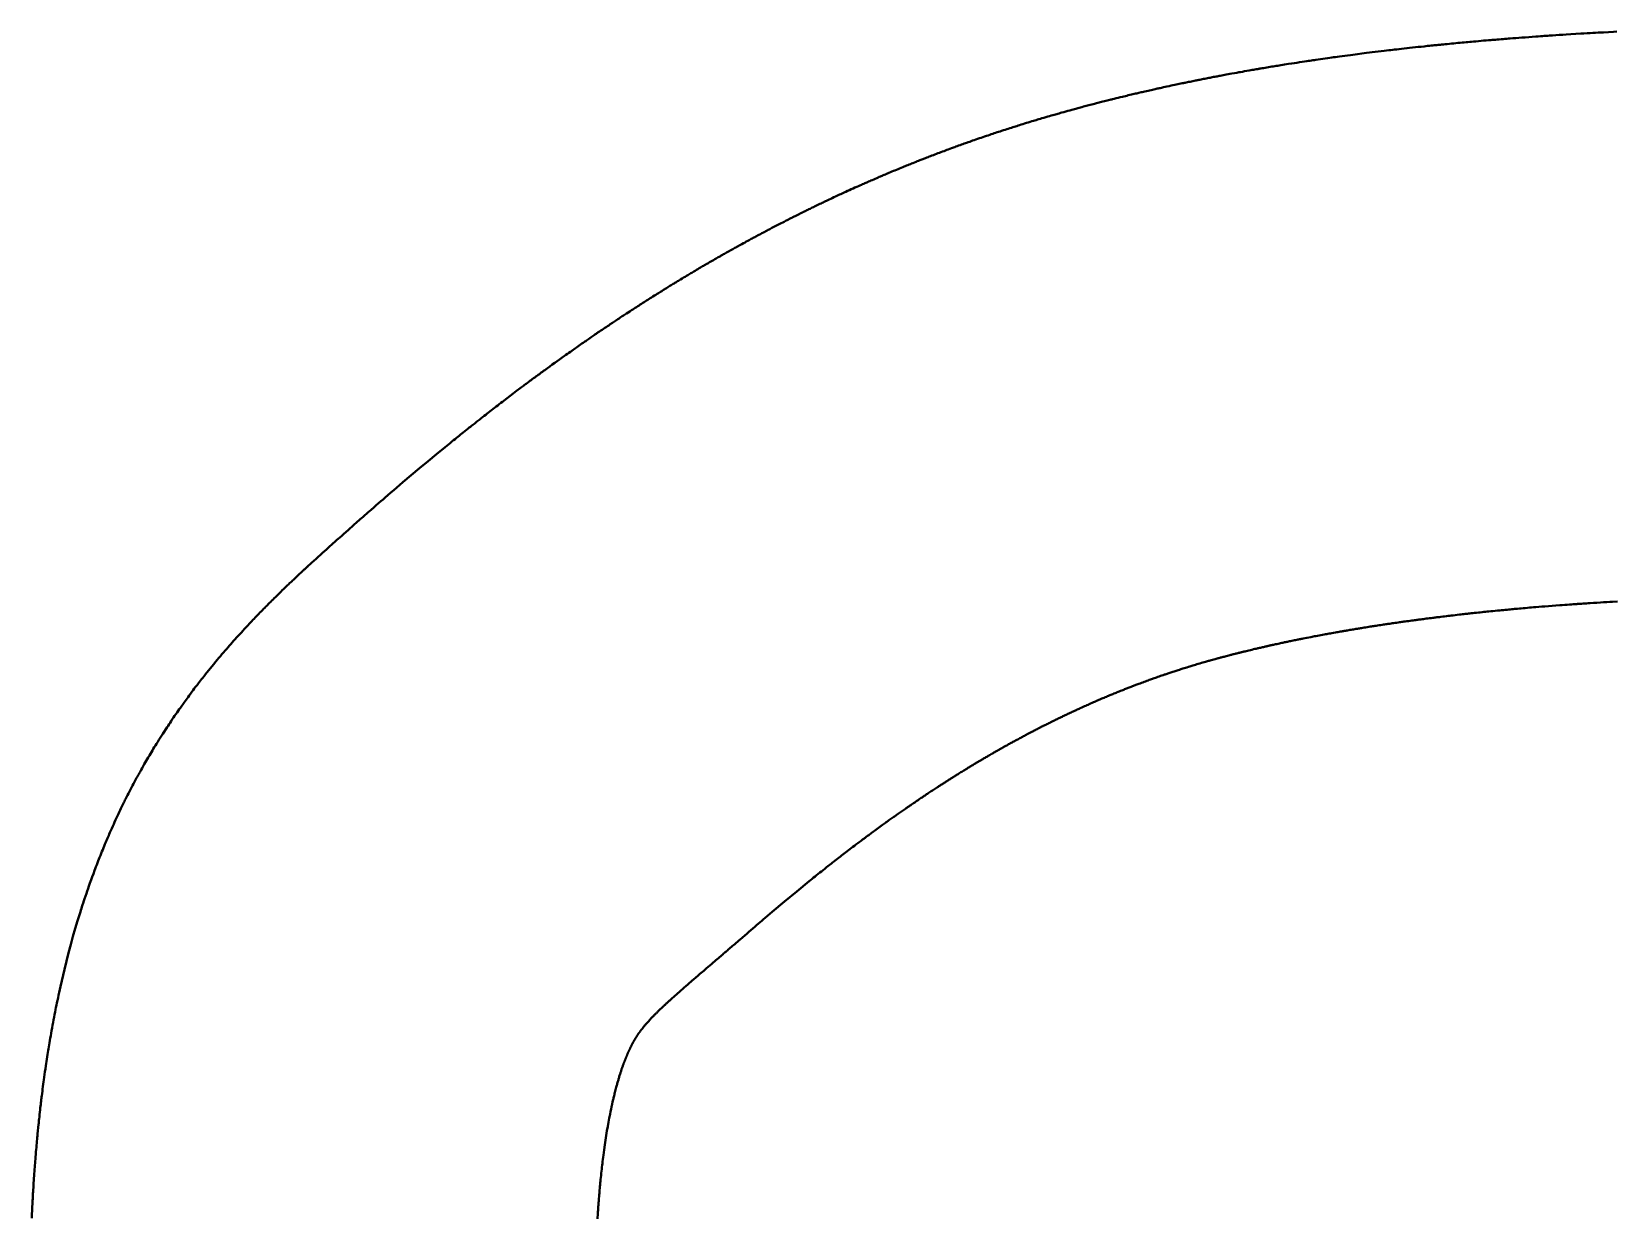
# Model space of a CAD drawing. Header units: millimetres. Extents: x 15 to 415, y 5 to 292.
# Drawn here: x 136.63 to 144.21, y 245.1 to 250.79 of the extents above; entities that cross this region are included whole.
import ezdxf

# ---------------------------------------------------------------- set-up
doc = ezdxf.new("R2010")
doc.units = ezdxf.units.MM
doc.layers.add('Geometries', color=7, linetype='Continuous')

msp = doc.modelspace()

# ---------------------------------------------------------------- linework, layer by layer
at = {"layer": 'Geometries', "linetype": 'Continuous', "lineweight": 40, "flags": 128}
for points in [[(144.2202, 250.7853), (144.2047, 250.7845), (144.18, 250.7832), (144.1554, 250.7819), (144.131, 250.7806), (144.1184, 250.7799), (144.1053, 250.7792), (144.0915, 250.7784), (144.0772, 250.7776), (144.0622, 250.7767), (144.0468, 250.7758), (144.0229, 250.7744), (143.9999, 250.773), (143.9776, 250.7716), (143.9609, 250.7705), (143.9441, 250.7694), (143.9276, 250.7684), (143.912, 250.7673), (143.8972, 250.7663), (143.8894, 250.7658), (143.8813, 250.7653), (143.8727, 250.7647), (143.8635, 250.764), (143.8537, 250.7633), (143.8433, 250.7626), (143.8323, 250.7618), (143.8148, 250.7606), (143.7978, 250.7594), (143.7814, 250.7581), (143.7656, 250.757), (143.7504, 250.7558), (143.7359, 250.7547), (143.7221, 250.7536), (143.7088, 250.7526), (143.701, 250.752), (143.6928, 250.7513), (143.6843, 250.7507), (143.6753, 250.7499), (143.666, 250.7492), (143.6563, 250.7484), (143.6466, 250.7476), (143.6383, 250.7469), (143.6305, 250.7463), (143.6233, 250.7457), (143.6166, 250.7451), (143.6104, 250.7446), (143.6045, 250.7441), (143.5936, 250.7432), (143.5819, 250.7422), (143.5697, 250.7411), (143.5572, 250.74), (143.545, 250.7389), (143.5329, 250.7378), (143.5241, 250.737), (143.5153, 250.7363), (143.5067, 250.7355), (143.4981, 250.7347), (143.4893, 250.7339), (143.4798, 250.733), (143.4694, 250.732), (143.4582, 250.731), (143.4489, 250.7301), (143.4391, 250.7292), (143.4288, 250.7282), (143.418, 250.7271), (143.4076, 250.7261), (143.398, 250.7252), (143.3891, 250.7243), (143.3809, 250.7235), (143.3748, 250.7229), (143.3692, 250.7223), (143.3638, 250.7218), (143.358, 250.7212), (143.3519, 250.7206), (143.3453, 250.7199), (143.3385, 250.7192), (143.3305, 250.7184), (143.322, 250.7175), (143.3134, 250.7166), (143.3049, 250.7157), (143.2966, 250.7149), (143.2823, 250.7133), (143.2685, 250.7119), (143.255, 250.7104), (143.241, 250.7089), (143.2266, 250.7073), (143.2142, 250.7059), (143.2015, 250.7045), (143.1889, 250.7031), (143.1771, 250.7018), (143.166, 250.7005), (143.1556, 250.6993), (143.1465, 250.6982), (143.1371, 250.6971), (143.1272, 250.696), (143.1167, 250.6948), (143.1058, 250.6935), (143.0907, 250.6916), (143.076, 250.6899), (143.0618, 250.6881), (143.0481, 250.6865), (143.0345, 250.6848), (143.0209, 250.6831), (142.9991, 250.6803), (142.9775, 250.6775), (142.9562, 250.6748), (142.9435, 250.6731), (142.9306, 250.6714), (142.9177, 250.6697), (142.9046, 250.6679), (142.8917, 250.6662), (142.8819, 250.6649), (142.8724, 250.6635), (142.8632, 250.6623), (142.8541, 250.661), (142.8447, 250.6597), (142.8341, 250.6582), (142.8231, 250.6567), (142.8114, 250.655), (142.7998, 250.6533), (142.7889, 250.6518), (142.7787, 250.6503), (142.7712, 250.6492), (142.7641, 250.6482), (142.7573, 250.6472), (142.7502, 250.6461), (142.743, 250.645), (142.7355, 250.6439), (142.7238, 250.6422), (142.712, 250.6404), (142.7, 250.6386), (142.6879, 250.6367), (142.6753, 250.6348), (142.6619, 250.6327), (142.6477, 250.6305), (142.6382, 250.629), (142.6287, 250.6275), (142.6196, 250.6261), (142.6112, 250.6247), (142.6031, 250.6234), (142.5956, 250.6222), (142.5878, 250.6209), (142.5814, 250.6199), (142.5745, 250.6188), (142.5673, 250.6176), (142.5596, 250.6163), (142.5516, 250.615), (142.5431, 250.6136), (142.5349, 250.6122), (142.5276, 250.611), (142.521, 250.6099), (142.5151, 250.6089), (142.51, 250.608), (142.5065, 250.6074), (142.5034, 250.6069), (142.5003, 250.6064), (142.4968, 250.6058), (142.4921, 250.605), (142.4867, 250.604), (142.4807, 250.603), (142.474, 250.6019), (142.4667, 250.6006), (142.4589, 250.5992), (142.4475, 250.5972), (142.4369, 250.5954), (142.4271, 250.5936), (142.4181, 250.592), (142.4099, 250.5906), (142.3994, 250.5887), (142.388, 250.5866), (142.3759, 250.5844), (142.3664, 250.5826), (142.3575, 250.581), (142.3493, 250.5795), (142.3416, 250.5781), (142.3344, 250.5767), (142.3273, 250.5754), (142.3202, 250.5741), (142.3153, 250.5731), (142.3103, 250.5722), (142.3054, 250.5712), (142.3004, 250.5703), (142.2949, 250.5692), (142.2888, 250.5681), (142.282, 250.5668), (142.2769, 250.5658), (142.2715, 250.5647), (142.2659, 250.5636), (142.2599, 250.5625), (142.2536, 250.5612), (142.2469, 250.5599), (142.2405, 250.5587), (142.2345, 250.5575), (142.2283, 250.5563), (142.2228, 250.5552), (142.2179, 250.5542), (142.2137, 250.5534), (142.2099, 250.5526), (142.2058, 250.5518), (142.2012, 250.5508), (142.1956, 250.5497), (142.1896, 250.5485), (142.183, 250.5472), (142.176, 250.5457), (142.1688, 250.5443), (142.1629, 250.5431), (142.1574, 250.5419), (142.1524, 250.5409), (142.148, 250.54), (142.144, 250.5392), (142.1405, 250.5384), (142.1374, 250.5378), (142.1312, 250.5365), (142.1243, 250.5351), (142.1169, 250.5335), (142.1098, 250.532), (142.1022, 250.5304), (142.0939, 250.5286), (142.0849, 250.5267), (142.0752, 250.5246), (142.0649, 250.5224), (142.0565, 250.5206), (142.0478, 250.5187), (142.0397, 250.5169), (142.0324, 250.5153), (142.0272, 250.5141), (142.0225, 250.5131), (142.0183, 250.5122), (142.0142, 250.5113), (142.0089, 250.5101), (142.003, 250.5088), (141.9966, 250.5073), (141.9896, 250.5057), (141.9821, 250.504), (141.9749, 250.5024), (141.967, 250.5006), (141.9597, 250.4989), (141.9531, 250.4974), (141.9471, 250.4961), (141.9415, 250.4948), (141.9307, 250.4923), (141.9201, 250.4898), (141.9146, 250.4885), (141.9085, 250.4871), (141.9018, 250.4855), (141.8945, 250.4838), (141.8865, 250.4819), (141.8798, 250.4803), (141.8728, 250.4786), (141.8659, 250.4769), (141.8592, 250.4753), (141.8527, 250.4737), (141.8417, 250.4711), (141.8313, 250.4685), (141.8217, 250.4662), (141.8129, 250.464), (141.8049, 250.462), (141.8006, 250.4609), (141.7961, 250.4598), (141.791, 250.4585), (141.7853, 250.4571), (141.7791, 250.4556), (141.7724, 250.4539), (141.7655, 250.4521), (141.7584, 250.4503), (141.7518, 250.4486), (141.7456, 250.4471), (141.74, 250.4456), (141.7337, 250.444), (141.7281, 250.4426), (141.723, 250.4412), (141.7176, 250.4398), (141.7115, 250.4382), (141.7049, 250.4365), (141.6979, 250.4347), (141.6917, 250.4331), (141.6853, 250.4314), (141.6787, 250.4296), (141.6719, 250.4278), (141.6649, 250.426), (141.6578, 250.4241), (141.6511, 250.4223), (141.6449, 250.4206), (141.6389, 250.4189), (141.6334, 250.4175), (141.6282, 250.4161), (141.6226, 250.4145), (141.6165, 250.4129), (141.6099, 250.4111), (141.6, 250.4083), (141.59, 250.4055), (141.5803, 250.4029), (141.571, 250.4002), (141.562, 250.3977), (141.5553, 250.3958), (141.5489, 250.394), (141.5428, 250.3923), (141.5371, 250.3907), (141.5314, 250.389), (141.5252, 250.3873), (141.5183, 250.3853), (141.5108, 250.3831), (141.5027, 250.3808), (141.4946, 250.3784), (141.4846, 250.3755), (141.4751, 250.3727), (141.4662, 250.3701), (141.4589, 250.3679), (141.452, 250.3659), (141.4455, 250.3639), (141.4393, 250.362), (141.4329, 250.3601), (141.4258, 250.358), (141.4181, 250.3557), (141.4098, 250.3531), (141.4009, 250.3504), (141.3921, 250.3477), (141.3835, 250.3451), (141.375, 250.3424), (141.3667, 250.3399), (141.3589, 250.3374), (141.3521, 250.3353), (141.3457, 250.3333), (141.3395, 250.3314), (141.3332, 250.3293), (141.3266, 250.3273), (141.3198, 250.3251), (141.3126, 250.3228), (141.3049, 250.3203), (141.2975, 250.3179), (141.2897, 250.3154), (141.2814, 250.3127), (141.2731, 250.31), (141.2654, 250.3075), (141.2582, 250.3051), (141.2516, 250.303), (141.2446, 250.3006), (141.2376, 250.2983), (141.2307, 250.296), (141.2237, 250.2937), (141.2162, 250.2912), (141.2082, 250.2885), (141.2001, 250.2857), (141.1916, 250.2829), (141.1833, 250.28), (141.1752, 250.2772), (141.1672, 250.2745), (141.1583, 250.2714), (141.1497, 250.2685), (141.1418, 250.2657), (141.1344, 250.2631), (141.1275, 250.2607), (141.1206, 250.2582), (141.1135, 250.2557), (141.109, 250.2542), (141.1044, 250.2525), (141.0994, 250.2507), (141.0938, 250.2487), (141.0877, 250.2466), (141.0813, 250.2442), (141.0743, 250.2417), (141.0672, 250.2392), (141.0605, 250.2368), (141.0543, 250.2345), (141.0485, 250.2324), (141.0431, 250.2304), (141.0383, 250.2286), (141.0337, 250.227), (141.0249, 250.2237), (141.0165, 250.2206), (141.0106, 250.2184), (141.0042, 250.216), (140.9974, 250.2135), (140.9902, 250.2108), (140.9825, 250.2079), (140.9754, 250.2053), (140.9683, 250.2025), (140.961, 250.1998), (140.9537, 250.197), (140.9463, 250.1942), (140.9394, 250.1915), (140.933, 250.189), (140.9265, 250.1866), (140.9206, 250.1843), (140.9148, 250.182), (140.909, 250.1798), (140.9031, 250.1775), (140.8994, 250.176), (140.8955, 250.1745), (140.8911, 250.1728), (140.8863, 250.1709), (140.8811, 250.1689), (140.8755, 250.1666), (140.8694, 250.1642), (140.8631, 250.1617), (140.8556, 250.1587), (140.8486, 250.1559), (140.8422, 250.1534), (140.8364, 250.151), (140.8311, 250.1489), (140.8244, 250.1462), (140.8179, 250.1436), (140.8117, 250.1411), (140.8057, 250.1386), (140.7992, 250.136), (140.7922, 250.1331), (140.7847, 250.13), (140.7769, 250.1268), (140.7697, 250.1238), (140.7624, 250.1208), (140.7551, 250.1178), (140.7477, 250.1147), (140.7404, 250.1116), (140.7336, 250.1088), (140.7273, 250.1061), (140.7216, 250.1038), (140.7164, 250.1015), (140.7111, 250.0993), (140.7057, 250.097), (140.7013, 250.0951), (140.6969, 250.0933), (140.6923, 250.0913), (140.6872, 250.0891), (140.6813, 250.0866), (140.675, 250.0839), (140.668, 250.0809), (140.6606, 250.0777), (140.6536, 250.0746), (140.6471, 250.0718), (140.6413, 250.0692), (140.636, 250.0669), (140.6313, 250.0649), (140.627, 250.063), (140.6227, 250.0611), (140.6184, 250.0592), (140.6129, 250.0568), (140.6075, 250.0544), (140.6017, 250.0518), (140.5948, 250.0488), (140.5872, 250.0454), (140.5789, 250.0416), (140.5706, 250.0379), (140.5626, 250.0344), (140.5531, 250.03), (140.544, 250.0259), (140.5354, 250.022), (140.5275, 250.0184), (140.5217, 250.0158), (140.516, 250.0131), (140.5099, 250.0103), (140.5035, 250.0074), (140.4973, 250.0045), (140.4908, 250.0015), (140.484, 249.9983), (140.4769, 249.9951), (140.4696, 249.9916), (140.462, 249.988), (140.4545, 249.9846), (140.4471, 249.9811), (140.4404, 249.9779), (140.4345, 249.9751), (140.4289, 249.9724), (140.4232, 249.9697), (140.4184, 249.9674), (140.4136, 249.9652), (140.4085, 249.9627), (140.4028, 249.96), (140.3965, 249.957), (140.3896, 249.9536), (140.3838, 249.9508), (140.3776, 249.9478), (140.3716, 249.9449), (140.3659, 249.9422), (140.3607, 249.9396), (140.3559, 249.9372), (140.3503, 249.9345), (140.3451, 249.932), (140.34, 249.9295), (140.3348, 249.9269), (140.3297, 249.9244), (140.3242, 249.9217), (140.3195, 249.9193), (140.3143, 249.9168), (140.3089, 249.9141), (140.303, 249.9112), (140.2969, 249.9081), (140.2912, 249.9053), (140.2847, 249.902), (140.2788, 249.899), (140.2733, 249.8963), (140.2684, 249.8938), (140.2638, 249.8915), (140.2464, 249.8827), (140.2418, 249.8803), (140.2367, 249.8777), (140.231, 249.8748), (140.2248, 249.8716), (140.218, 249.8682), (140.2113, 249.8647), (140.2048, 249.8614), (140.1988, 249.8582), (140.1917, 249.8545), (140.1851, 249.8511), (140.179, 249.8479), (140.173, 249.8448), (140.1673, 249.8418), (140.1633, 249.8398), (140.1592, 249.8376), (140.1547, 249.8352), (140.1498, 249.8327), (140.1445, 249.8299), (140.1388, 249.8268), (140.1328, 249.8237), (140.1249, 249.8195), (140.1175, 249.8155), (140.1105, 249.8118), (140.104, 249.8083), (140.0994, 249.8059), (140.0951, 249.8035), (140.0908, 249.8012), (140.0867, 249.799), (140.0827, 249.7969), (140.0787, 249.7947), (140.0743, 249.7924), (140.069, 249.7895), (140.0632, 249.7863), (140.0569, 249.7829), (140.0503, 249.7793), (140.044, 249.7758), (140.0364, 249.7717), (140.0294, 249.7679), (140.0229, 249.7643), (140.0168, 249.7609), (140.0109, 249.7577), (140.0052, 249.7545), (139.9998, 249.7515), (139.9955, 249.7491), (139.9907, 249.7465), (139.9855, 249.7436), (139.9798, 249.7404), (139.9736, 249.7369), (139.9674, 249.7334), (139.9617, 249.7302), (139.9558, 249.7269), (139.9503, 249.7238), (139.9454, 249.721), (139.9408, 249.7185), (139.9365, 249.716), (139.933, 249.714), (139.9296, 249.7121), (139.9263, 249.7102), (139.923, 249.7083), (139.9197, 249.7064), (139.9159, 249.7043), (139.911, 249.7015), (139.9056, 249.6984), (139.8996, 249.6949), (139.893, 249.6912), (139.8863, 249.6873), (139.8802, 249.6838), (139.8746, 249.6806), (139.8696, 249.6777), (139.8652, 249.6751), (139.8613, 249.6728), (139.8575, 249.6706), (139.8536, 249.6684), (139.8496, 249.666), (139.8454, 249.6636), (139.841, 249.661), (139.8362, 249.6582), (139.8309, 249.655), (139.8251, 249.6516), (139.8188, 249.648), (139.8121, 249.644), (139.8053, 249.64), (139.7992, 249.6364), (139.7937, 249.6331), (139.7888, 249.6302), (139.7845, 249.6276), (139.7801, 249.625), (139.7754, 249.6222), (139.7704, 249.6192), (139.7636, 249.6151), (139.7566, 249.6109), (139.7495, 249.6067), (139.7424, 249.6024), (139.7352, 249.598), (139.7301, 249.5949), (139.7252, 249.592), (139.7206, 249.5892), (139.7163, 249.5865), (139.7123, 249.5841), (139.7085, 249.5818), (139.7044, 249.5793), (139.7001, 249.5767), (139.6954, 249.5738), (139.6902, 249.5706), (139.6846, 249.5672), (139.6789, 249.5636), (139.6736, 249.5604), (139.6675, 249.5566), (139.6621, 249.5532), (139.6573, 249.5503), (139.6532, 249.5477), (139.6492, 249.5452), (139.645, 249.5427), (139.64, 249.5395), (139.6348, 249.5363), (139.6293, 249.5329), (139.6234, 249.5292), (139.617, 249.5251), (139.61, 249.5207), (139.6028, 249.5162), (139.5961, 249.512), (139.5895, 249.5078), (139.5835, 249.504), (139.5778, 249.5004), (139.5722, 249.4968), (139.5664, 249.4931), (139.5605, 249.4893), (139.5544, 249.4854), (139.5478, 249.4812), (139.5423, 249.4777), (139.5365, 249.4739), (139.5303, 249.47), (139.5238, 249.4658), (139.5174, 249.4617), (139.5115, 249.4578), (139.506, 249.4542), (139.5009, 249.4509), (139.4963, 249.448), (139.4921, 249.4452), (139.4842, 249.44), (139.4766, 249.4351), (139.4719, 249.432), (139.467, 249.4288), (139.4618, 249.4254), (139.4562, 249.4217), (139.4516, 249.4186), (139.4465, 249.4153), (139.4408, 249.4115), (139.4347, 249.4075), (139.4294, 249.404), (139.4239, 249.4003), (139.4186, 249.3968), (139.4138, 249.3936), (139.4094, 249.3907), (139.4055, 249.388), (139.4019, 249.3857), (139.3988, 249.3836), (139.396, 249.3817), (139.391, 249.3783), (139.3853, 249.3745), (139.3791, 249.3703), (139.3723, 249.3658), (139.3657, 249.3613), (139.3594, 249.357), (139.3531, 249.3528), (139.347, 249.3486), (139.3413, 249.3448), (139.3377, 249.3423), (139.3344, 249.34), (139.3312, 249.3379), (139.3282, 249.3358), (139.3253, 249.3338), (139.3219, 249.3315), (139.3174, 249.3285), (139.3123, 249.325), (139.3065, 249.321), (139.3002, 249.3166), (139.2946, 249.3128), (139.2895, 249.3093), (139.2849, 249.3061), (139.2808, 249.3032), (139.2771, 249.3007), (139.2738, 249.2984), (139.2685, 249.2947), (139.2627, 249.2907), (139.2566, 249.2864), (139.2498, 249.2817), (139.2433, 249.2772), (139.2372, 249.2729), (139.2313, 249.2688), (139.2257, 249.2648), (139.2202, 249.261), (139.2141, 249.2567), (139.2075, 249.252), (139.2004, 249.247), (139.1932, 249.2419), (139.1863, 249.237), (139.1795, 249.2322), (139.1675, 249.2236), (139.1558, 249.2153), (139.1444, 249.2071), (139.1325, 249.1985), (139.1208, 249.1901), (139.1091, 249.1817), (139.0973, 249.1731), (139.0851, 249.1642), (139.0793, 249.16), (139.0734, 249.1557), (139.068, 249.1517), (139.0632, 249.1481), (139.0589, 249.145), (139.056, 249.1429), (139.0529, 249.1406), (139.0496, 249.1382), (139.046, 249.1355), (139.0421, 249.1326), (139.0367, 249.1287), (139.0309, 249.1244), (139.025, 249.12), (139.0193, 249.1158), (139.014, 249.1118), (139.0089, 249.1081), (139.004, 249.1045), (139, 249.1015), (138.9962, 249.0986), (138.9923, 249.0957), (138.988, 249.0925), (138.9834, 249.089), (138.9784, 249.0853), (138.973, 249.0813), (138.9674, 249.0771), (138.9502, 249.0641), (138.9333, 249.0513), (138.8907, 249.0189), (138.8825, 249.0126), (138.8743, 249.0063), (138.8667, 249.0005), (138.8597, 248.995), (138.8519, 248.989), (138.8444, 248.9832), (138.8372, 248.9776), (138.8302, 248.9722), (138.8231, 248.9667), (138.8157, 248.9609), (138.809, 248.9557), (138.802, 248.9502), (138.7946, 248.9444), (138.7867, 248.9383), (138.7783, 248.9317), (138.7734, 248.9278), (138.7686, 248.924), (138.7641, 248.9205), (138.76, 248.9172), (138.7563, 248.9143), (138.7529, 248.9116), (138.7494, 248.9088), (138.7449, 248.9053), (138.7399, 248.9013), (138.7345, 248.897), (138.7289, 248.8926), (138.7234, 248.8882), (138.7181, 248.884), (138.71, 248.8775), (138.7022, 248.8713), (138.6947, 248.8653), (138.6879, 248.8598), (138.6814, 248.8546), (138.675, 248.8495), (138.6686, 248.8443), (138.662, 248.839), (138.6553, 248.8335), (138.6482, 248.8278), (138.6402, 248.8213), (138.6318, 248.8145), (138.6234, 248.8077), (138.6152, 248.801), (138.6072, 248.7945), (138.5664, 248.761), (138.5259, 248.7275), (138.4856, 248.6939), (138.4455, 248.6601), (138.4056, 248.6264), (138.391, 248.6139), (138.3765, 248.6015), (138.362, 248.5891), (138.3475, 248.5767), (138.3336, 248.5647), (138.3205, 248.5534), (138.3102, 248.5445), (138.2996, 248.5353), (138.2886, 248.5258), (138.2773, 248.516), (138.2655, 248.5057), (138.2533, 248.4951), (138.2457, 248.4885), (138.2381, 248.4818), (138.2304, 248.475), (138.2225, 248.4681), (138.2149, 248.4614), (138.2077, 248.4551), (138.201, 248.4492), (138.1946, 248.4436), (138.1886, 248.4382), (138.1462, 248.4008), (138.1409, 248.3961), (138.1356, 248.3913), (138.1298, 248.3863), (138.1237, 248.3808), (138.1173, 248.3751), (138.1105, 248.369), (138.1033, 248.3626), (138.0958, 248.3559), (138.0892, 248.3501), (138.0831, 248.3446), (138.0773, 248.3394), (138.0719, 248.3346), (138.0669, 248.3301), (138.0622, 248.3258), (138.0573, 248.3215), (138.0484, 248.3135), (138.0391, 248.3051), (138.0296, 248.2966), (138.02, 248.288), (138.0103, 248.2792), (138.0002, 248.27), (137.9896, 248.2604), (137.9785, 248.2503), (137.9669, 248.2397), (137.9627, 248.2358), (137.9588, 248.2322), (137.9553, 248.229), (137.9521, 248.2261), (137.9493, 248.2235), (137.9467, 248.2211), (137.9349, 248.2102), (137.9324, 248.2078), (137.9298, 248.2055), (137.9269, 248.2028), (137.9237, 248.1998), (137.9201, 248.1964), (137.916, 248.1926), (137.9117, 248.1886), (137.9072, 248.1843), (137.9017, 248.1792), (137.8961, 248.174), (137.8906, 248.1687), (137.8855, 248.164), (137.881, 248.1597), (137.8771, 248.156), (137.8727, 248.1518), (137.8679, 248.1473), (137.8628, 248.1424), (137.8574, 248.1372), (137.8528, 248.1328), (137.848, 248.1283), (137.8431, 248.1236), (137.8381, 248.1187), (137.8334, 248.1142), (137.8278, 248.1088), (137.8228, 248.1039), (137.8179, 248.0991), (137.8137, 248.095), (137.8094, 248.0908), (137.8048, 248.0863), (137.7998, 248.0814), (137.7945, 248.0761), (137.789, 248.0707), (137.7834, 248.0651), (137.7776, 248.0594), (137.7726, 248.0544), (137.768, 248.0498), (137.7638, 248.0456), (137.76, 248.0418), (137.7564, 248.0382), (137.7528, 248.0345), (137.7491, 248.0308), (137.7436, 248.0252), (137.738, 248.0195), (137.7324, 248.0139), (137.7267, 248.008), (137.7208, 248.0019), (137.7146, 247.9955), (137.7094, 247.9902), (137.704, 247.9845), (137.6982, 247.9785), (137.6925, 247.9725), (137.6869, 247.9666), (137.6814, 247.9609), (137.6752, 247.9543), (137.6695, 247.9482), (137.664, 247.9424), (137.6587, 247.9366), (137.6534, 247.931), (137.6464, 247.9235), (137.639, 247.9154), (137.6315, 247.9072), (137.624, 247.899), (137.6165, 247.8908), (137.609, 247.8825), (137.6015, 247.8742), (137.5943, 247.8661), (137.5877, 247.8586), (137.5812, 247.8513), (137.5749, 247.8441), (137.5684, 247.8367), (137.5614, 247.8287), (137.5541, 247.8202), (137.5464, 247.8113), (137.5386, 247.8023), (137.5311, 247.7934), (137.5237, 247.7847), (137.5164, 247.776), (137.4913, 247.7456), (137.4669, 247.7155), (137.4599, 247.7067), (137.4529, 247.6979), (137.4455, 247.6886), (137.441, 247.6828), (137.4362, 247.6766), (137.4311, 247.6701), (137.4261, 247.6636), (137.4191, 247.6546), (137.4126, 247.646), (137.4063, 247.6378), (137.4003, 247.6297), (137.3942, 247.6217), (137.3882, 247.6136), (137.3822, 247.6055), (137.3763, 247.5974), (137.3577, 247.5718), (137.3393, 247.5461), (137.334, 247.5387), (137.3288, 247.5312), (137.3234, 247.5235), (137.3178, 247.5153), (137.3121, 247.507), (137.3064, 247.4987), (137.3009, 247.4907), (137.2954, 247.4825), (137.2902, 247.4747), (137.2853, 247.4674), (137.2805, 247.4602), (137.2758, 247.453), (137.2547, 247.4206), (137.2519, 247.4163), (137.2491, 247.4118), (137.2462, 247.4072), (137.2432, 247.4025), (137.2399, 247.3974), (137.2365, 247.3919), (137.2307, 247.3827), (137.2251, 247.3737), (137.2198, 247.3651), (137.2147, 247.3568), (137.2099, 247.3489), (137.2052, 247.3411), (137.2005, 247.3333), (137.1958, 247.3254), (137.1909, 247.3172), (137.1858, 247.3086), (137.1807, 247.3), (137.1758, 247.2914), (137.1711, 247.2833), (137.1668, 247.2759), (137.1613, 247.2662), (137.1562, 247.2572), (137.1512, 247.2483), (137.1462, 247.2393), (137.1432, 247.234), (137.1402, 247.2286), (137.137, 247.2228), (137.1336, 247.2166), (137.13, 247.2099), (137.125, 247.2007), (137.12, 247.1915), (137.1152, 247.1824), (137.1103, 247.1732), (137.1056, 247.1642), (137.1007, 247.1548), (137.0956, 247.145), (137.0904, 247.1348), (137.0866, 247.1274), (137.0831, 247.1204), (137.0799, 247.1141), (137.077, 247.1083), (137.0742, 247.1027), (137.0716, 247.0974), (137.069, 247.0922), (137.0643, 247.0827), (137.0597, 247.0731), (137.0548, 247.063), (137.051, 247.0551), (137.0469, 247.0466), (137.0426, 247.0375), (137.0382, 247.028), (137.0337, 247.0184), (137.0294, 247.0092), (137.0247, 246.9988), (137.02, 246.9885), (137.0154, 246.9783), (137.0106, 246.9676), (137.0078, 246.9613), (137.005, 246.9548), (137.002, 246.9481), (136.999, 246.9412), (136.996, 246.9342), (136.9931, 246.9275), (136.9905, 246.9214), (136.9872, 246.9138), (136.9841, 246.9065), (136.9812, 246.8994), (136.9783, 246.8926), (136.9746, 246.8837), (136.9709, 246.8747), (136.9673, 246.8658), (136.9636, 246.8568), (136.96, 246.8478), (136.9564, 246.8387), (136.9526, 246.8291), (136.9494, 246.8212), (136.9461, 246.8126), (136.9425, 246.8033), (136.9387, 246.7935), (136.9351, 246.784), (136.9316, 246.7748), (136.9283, 246.7659), (136.9227, 246.7509), (136.9172, 246.7361), (136.9119, 246.7212), (136.9065, 246.7064), (136.9013, 246.6915), (136.8972, 246.6798), (136.8932, 246.6682), (136.8891, 246.6563), (136.8849, 246.6437), (136.8804, 246.6304), (136.8772, 246.6204), (136.8739, 246.6106), (136.8709, 246.6014), (136.8682, 246.5928), (136.8655, 246.5846), (136.863, 246.5766), (136.8605, 246.5688), (136.8473, 246.5257), (136.8361, 246.488), (136.8251, 246.4499), (136.8145, 246.4113), (136.804, 246.3722), (136.7938, 246.3325), (136.7839, 246.2922), (136.7775, 246.2653), (136.7712, 246.2381), (136.7649, 246.2106), (136.7587, 246.1824), (136.756, 246.1697), (136.7533, 246.1568), (136.7506, 246.1444), (136.7482, 246.1326), (136.7459, 246.1213), (136.7437, 246.1104), (136.7416, 246.1001), (136.7393, 246.0884), (136.737, 246.0767), (136.7347, 246.0645), (136.7322, 246.0517), (136.7297, 246.0384), (136.7273, 246.0252), (136.7248, 246.0119), (136.7225, 245.9987), (136.7203, 245.9868), (136.7183, 245.9749), (136.7162, 245.9632), (136.7143, 245.9521), (136.7126, 245.9415), (136.7108, 245.9311), (136.7091, 245.9209), (136.7078, 245.9127), (136.7064, 245.904), (136.7049, 245.8946), (136.7033, 245.8846), (136.7017, 245.8741), (136.7, 245.8633), (136.6983, 245.8521), (136.6966, 245.841), (136.695, 245.8303), (136.6929, 245.8157), (136.6909, 245.8018), (136.689, 245.7888), (136.6873, 245.7763), (136.6856, 245.7643), (136.6842, 245.7536), (136.6827, 245.7426), (136.6812, 245.7311), (136.6797, 245.7195), (136.6783, 245.7085), (136.677, 245.698), (136.6757, 245.6876), (136.6749, 245.6813), (136.6741, 245.6751), (136.6733, 245.6686), (136.6725, 245.6616), (136.6716, 245.654), (136.6707, 245.646), (136.6697, 245.6375), (136.6686, 245.6287), (136.6676, 245.6199), (136.6664, 245.6086), (136.6651, 245.5974), (136.664, 245.5869), (136.6629, 245.5771), (136.6622, 245.5699), (136.6615, 245.5632), (136.6608, 245.5565), (136.6601, 245.55), (136.6585, 245.5346), (136.657, 245.5195), (136.6555, 245.5044), (136.6547, 245.496), (136.6539, 245.4875), (136.6531, 245.4788), (136.6523, 245.4698), (136.6514, 245.4603), (136.6505, 245.4504), (136.6496, 245.44), (136.6487, 245.4291), (136.6478, 245.4185), (136.6468, 245.4065), (136.6458, 245.395), (136.6449, 245.3841), (136.6441, 245.3736), (136.6433, 245.3636), (136.6426, 245.354), (136.6419, 245.3444), (136.6412, 245.3349), (136.6404, 245.3251), (136.6397, 245.3148), (136.6389, 245.304), (136.6382, 245.2926), (136.6374, 245.2817), (136.6367, 245.2707), (136.6359, 245.2595), (136.6352, 245.2481), (136.6345, 245.237), (136.6339, 245.2275), (136.6334, 245.2185), (136.6329, 245.2101), (136.6324, 245.2019), (136.632, 245.1937), (136.6315, 245.1855), (136.631, 245.1772), (136.6305, 245.1674), (136.6299, 245.157), (136.6294, 245.1459), (136.6288, 245.1344), (136.6282, 245.1232), (136.6277, 245.1121), (136.6272, 245.1013)], [(139.3373, 245.0976), (139.3378, 245.1061), (139.3384, 245.1144), (139.3389, 245.1226), (139.3395, 245.1309), (139.34, 245.139), (139.3406, 245.1469), (139.3409, 245.1518), (139.3413, 245.157), (139.3417, 245.1626), (139.3421, 245.1687), (139.3426, 245.1752), (139.3432, 245.1821), (139.3437, 245.189), (139.3442, 245.1958), (139.3449, 245.2044), (139.3456, 245.2127), (139.3463, 245.2207), (139.3469, 245.2283), (139.3476, 245.2356), (139.3484, 245.2444), (139.3491, 245.2529), (139.3499, 245.261), (139.3507, 245.2693), (139.3515, 245.2779), (139.3524, 245.2868), (139.3533, 245.2957), (139.3544, 245.306), (139.3555, 245.3163), (139.3566, 245.3264), (139.3576, 245.336), (139.3587, 245.3452), (139.3597, 245.3544), (139.3608, 245.3632), (139.3619, 245.3725), (139.3631, 245.3821), (139.3643, 245.3923), (139.3657, 245.4029), (139.369, 245.4277), (139.3724, 245.4517), (139.3759, 245.475), (139.3794, 245.4975), (139.3829, 245.5194), (139.3865, 245.5402), (139.3901, 245.5603), (139.3938, 245.5798), (139.3974, 245.5988), (139.3999, 245.6111), (139.4024, 245.6231), (139.4049, 245.6349), (139.4074, 245.6464), (139.4099, 245.6576), (139.4125, 245.6687), (139.4135, 245.6731), (139.4146, 245.6775), (139.4157, 245.6823), (139.4169, 245.6874), (139.4182, 245.6926), (139.4195, 245.6978), (139.4207, 245.7027), (139.4224, 245.7092), (139.424, 245.7154), (139.4256, 245.7215), (139.4272, 245.7278), (139.4285, 245.7325), (139.4298, 245.7373), (139.4311, 245.7419), (139.4323, 245.7463), (139.4334, 245.7503), (139.4348, 245.7551), (139.4361, 245.7595), (139.4373, 245.7638), (139.4384, 245.7672), (139.4394, 245.7708), (139.4406, 245.7748), (139.442, 245.7792), (139.4433, 245.7836), (139.4447, 245.7881), (139.4461, 245.7925), (139.4472, 245.796), (139.4483, 245.7993), (139.4493, 245.8025), (139.4503, 245.8054), (139.4512, 245.8081), (139.4522, 245.8112), (139.4532, 245.8143), (139.4543, 245.8173), (139.4551, 245.8198), (139.4561, 245.8225), (139.4571, 245.8255), (139.4583, 245.8288), (139.4595, 245.8323), (139.4607, 245.8357), (139.4619, 245.839), (139.4627, 245.8411), (139.4634, 245.8429), (139.4639, 245.8445), (139.4645, 245.8459), (139.465, 245.8474), (139.4656, 245.8488), (139.4661, 245.8502), (139.4667, 245.8517), (139.4673, 245.8533), (139.4679, 245.8549), (139.4686, 245.8566), (139.4694, 245.8587), (139.4702, 245.8607), (139.471, 245.8628), (139.4718, 245.8649), (139.4726, 245.867), (139.4735, 245.8691), (139.4742, 245.8709), (139.475, 245.8728), (139.4757, 245.8745), (139.4763, 245.8762), (139.477, 245.8777), (139.4777, 245.8793), (139.4783, 245.8809), (139.479, 245.8824), (139.4797, 245.8842), (139.4806, 245.8862), (139.4815, 245.8884), (139.4825, 245.8906), (139.4834, 245.8927), (139.4843, 245.8947), (139.4849, 245.8962), (139.4855, 245.8975), (139.486, 245.8986), (139.4865, 245.8997), (139.487, 245.9008), (139.4875, 245.9019), (139.4881, 245.9031), (139.4887, 245.9045), (139.4893, 245.9059), (139.4901, 245.9075), (139.4909, 245.9091), (139.4917, 245.9109), (139.4925, 245.9126), (139.4932, 245.914), (139.4938, 245.9154), (139.4945, 245.9168), (139.4951, 245.918), (139.4957, 245.9193), (139.4964, 245.9207), (139.4971, 245.9222), (139.4979, 245.9238), (139.4989, 245.9256), (139.4998, 245.9275), (139.5007, 245.9292), (139.5014, 245.9305), (139.502, 245.9318), (139.5027, 245.933), (139.5033, 245.9342), (139.5039, 245.9354), (139.5047, 245.9368), (139.5055, 245.9384), (139.5065, 245.9402), (139.5073, 245.9417), (139.508, 245.9429), (139.5086, 245.9441), (139.5092, 245.9451), (139.5097, 245.9461), (139.5103, 245.9471), (139.5108, 245.948), (139.5114, 245.949), (139.512, 245.9501), (139.5127, 245.9513), (139.5134, 245.9526), (139.5141, 245.9538), (139.5147, 245.9548), (139.5152, 245.9556), (139.5156, 245.9564), (139.5162, 245.9574), (139.5168, 245.9583), (139.5174, 245.9593), (139.518, 245.9604), (139.5188, 245.9617), (139.5196, 245.9631), (139.5204, 245.9643), (139.521, 245.9653), (139.5215, 245.9661), (139.522, 245.9669), (139.5225, 245.9677), (139.523, 245.9684), (139.5235, 245.9692), (139.524, 245.97), (139.5245, 245.9709), (139.5251, 245.9718), (139.5257, 245.9728), (139.5264, 245.9739), (139.5271, 245.9749), (139.5277, 245.9758), (139.5282, 245.9766), (139.5287, 245.9774), (139.5292, 245.9781), (139.5297, 245.9789), (139.5302, 245.9796), (139.5308, 245.9804), (139.5314, 245.9813), (139.5321, 245.9824), (139.533, 245.9837), (139.5339, 245.9849), (139.5346, 245.9861), (139.5353, 245.987), (139.5359, 245.9879), (139.5365, 245.9887), (139.537, 245.9894), (139.5375, 245.9901), (139.5381, 245.9909), (139.5388, 245.9918), (139.5395, 245.9929), (139.5404, 245.9941), (139.5412, 245.9952), (139.5421, 245.9965), (139.5429, 245.9975), (139.5436, 245.9984), (139.5442, 245.9993), (139.5449, 246.0001), (139.5454, 246.0009), (139.546, 246.0017), (139.5466, 246.0024), (139.5473, 246.0033), (139.5481, 246.0044), (139.549, 246.0055), (139.5499, 246.0067), (139.5513, 246.0084), (139.5525, 246.01), (139.5538, 246.0116), (139.5549, 246.013), (139.5564, 246.0148), (139.558, 246.0168), (139.5596, 246.0187), (139.5612, 246.0207), (139.563, 246.0228), (139.5646, 246.0248), (139.5664, 246.0269), (139.5683, 246.0291), (139.5701, 246.0312), (139.5719, 246.0333), (139.5737, 246.0354), (139.5766, 246.0386), (139.5796, 246.042), (139.5827, 246.0454), (139.5863, 246.0493), (139.5898, 246.0532), (139.5933, 246.0568), (139.5969, 246.0606), (139.6007, 246.0646), (139.6033, 246.0673), (139.6058, 246.0699), (139.6082, 246.0723), (139.6107, 246.0749), (139.6128, 246.077), (139.6152, 246.0794), (139.6179, 246.0821), (139.6208, 246.0849), (139.6227, 246.0868), (139.6245, 246.0885), (139.6264, 246.0904), (139.6284, 246.0924), (139.6303, 246.0942), (139.6317, 246.0955), (139.6332, 246.097), (139.635, 246.0987), (139.6368, 246.1004), (139.6384, 246.1019), (139.6396, 246.1031), (139.6406, 246.1041), (139.6415, 246.1049), (139.6427, 246.106), (139.6441, 246.1074), (139.6458, 246.109), (139.6479, 246.1109), (139.65, 246.1129), (139.6517, 246.1146), (139.6532, 246.1159), (139.6544, 246.117), (139.6556, 246.1182), (139.6572, 246.1197), (139.659, 246.1213), (139.6608, 246.123), (139.663, 246.1251), (139.665, 246.1269), (139.6671, 246.1289), (139.6695, 246.131), (139.6718, 246.1331), (139.6745, 246.1356), (139.6769, 246.1378), (139.6791, 246.1398), (139.6812, 246.1417), (139.6834, 246.1437), (139.6855, 246.1457), (139.6877, 246.1476), (139.6908, 246.1504), (139.694, 246.1533), (139.6972, 246.1562), (139.7007, 246.1593), (139.7047, 246.1629), (139.709, 246.1668), (139.7137, 246.1709), (139.7183, 246.1751), (139.7228, 246.1791), (139.7285, 246.1842), (139.7339, 246.1889), (139.7389, 246.1934), (139.7431, 246.197), (139.747, 246.2005), (139.7508, 246.2039), (139.7547, 246.2073), (139.7587, 246.2107), (139.7627, 246.2142), (139.7682, 246.219), (139.7735, 246.2237), (139.7788, 246.2283), (139.7845, 246.2333), (139.7908, 246.2387), (139.7975, 246.2445), (139.8081, 246.2537), (139.8183, 246.2625), (139.8281, 246.2709), (139.8338, 246.2758), (139.8397, 246.2809), (139.846, 246.2864), (139.8527, 246.2921), (139.8598, 246.2982), (139.8671, 246.3045), (139.8749, 246.3111), (139.883, 246.3181), (139.8916, 246.3254), (139.898, 246.331), (139.9046, 246.3366), (139.9109, 246.342), (139.9167, 246.347), (139.9223, 246.3518), (139.9275, 246.3562), (139.9323, 246.3603), (139.9371, 246.3645), (139.9415, 246.3682), (139.9454, 246.3716), (139.9489, 246.3745), (139.9518, 246.3771), (139.9555, 246.3802), (139.9595, 246.3836), (139.9638, 246.3873), (139.9684, 246.3913), (139.9734, 246.3956), (139.9787, 246.4002), (139.9845, 246.4051), (139.9896, 246.4095), (139.9951, 246.4143), (140.001, 246.4193), (140.0073, 246.4247), (140.0139, 246.4305), (140.021, 246.4365), (140.032, 246.446), (140.0424, 246.455), (140.0523, 246.4635), (140.0623, 246.4722), (140.072, 246.4806), (140.0815, 246.4888), (140.0907, 246.4968), (140.0996, 246.5045), (140.1083, 246.512), (140.1165, 246.5191), (140.1244, 246.5258), (140.1322, 246.5325), (140.1404, 246.5396), (140.1516, 246.5491), (140.1629, 246.5587), (140.1742, 246.5683), (140.2327, 246.6176), (140.2915, 246.6664), (140.3506, 246.7146), (140.3579, 246.7205), (140.3652, 246.7264), (140.3725, 246.7323), (140.3798, 246.7382), (140.3872, 246.7441), (140.3947, 246.7501), (140.4022, 246.7561), (140.41, 246.7622), (140.418, 246.7686), (140.4262, 246.7751), (140.4345, 246.7817), (140.4409, 246.7868), (140.4469, 246.7915), (140.4525, 246.7959), (140.4578, 246.8001), (140.463, 246.8041), (140.4678, 246.8079), (140.4753, 246.8137), (140.4827, 246.8195), (140.4901, 246.8252), (140.4954, 246.8293), (140.5008, 246.8336), (140.5065, 246.838), (140.5125, 246.8426), (140.5189, 246.8475), (140.5256, 246.8527), (140.5325, 246.858), (140.5396, 246.8634), (140.5467, 246.8688), (140.5538, 246.8743), (140.561, 246.8797), (140.5682, 246.8851), (140.5755, 246.8907), (140.5803, 246.8943), (140.5852, 246.898), (140.5903, 246.9019), (140.5953, 246.9056), (140.5999, 246.909), (140.6036, 246.9119), (140.6071, 246.9144), (140.6102, 246.9167), (140.6131, 246.9189), (140.616, 246.9211), (140.6189, 246.9232), (140.6217, 246.9253), (140.6266, 246.929), (140.6315, 246.9326), (140.6365, 246.9363), (140.6405, 246.9392), (140.6445, 246.9423), (140.6488, 246.9454), (140.6536, 246.9489), (140.6587, 246.9527), (140.6643, 246.9568), (140.6703, 246.9612), (140.6766, 246.9657), (140.6831, 246.9705), (140.6899, 246.9754), (140.6965, 246.9802), (140.7029, 246.9849), (140.7079, 246.9885), (140.7125, 246.9918), (140.7168, 246.9949), (140.7206, 246.9976), (140.7241, 247.0001), (140.7288, 247.0035), (140.7335, 247.0069), (140.7382, 247.0102), (140.7428, 247.0135), (140.7475, 247.0168), (140.7526, 247.0205), (140.7562, 247.023), (140.76, 247.0257), (140.7642, 247.0286), (140.7687, 247.0318), (140.7735, 247.0352), (140.7786, 247.0388), (140.7838, 247.0425), (140.7889, 247.0461), (140.7939, 247.0495), (140.7989, 247.053), (140.8037, 247.0563), (140.8081, 247.0594), (140.8121, 247.0622), (140.8157, 247.0647), (140.819, 247.067), (140.822, 247.0691), (140.8252, 247.0713), (140.8284, 247.0735), (140.8316, 247.0757), (140.8348, 247.0778), (140.8379, 247.08), (140.8414, 247.0824), (140.846, 247.0856), (140.8511, 247.0891), (140.8567, 247.0929), (140.8627, 247.0969), (140.8678, 247.1004), (140.873, 247.1039), (140.8784, 247.1076), (140.8833, 247.1109), (140.8879, 247.114), (140.8919, 247.1167), (140.8956, 247.1192), (140.8991, 247.1215), (140.9026, 247.1238), (140.9064, 247.1264), (140.9101, 247.1289), (140.9139, 247.1314), (140.9179, 247.1341), (140.9221, 247.1369), (140.9265, 247.1398), (140.9312, 247.1429), (140.9363, 247.1462), (140.9413, 247.1495), (140.9466, 247.153), (140.9519, 247.1565), (140.9569, 247.1597), (140.9614, 247.1627), (140.9655, 247.1653), (140.9691, 247.1677), (140.9726, 247.17), (140.976, 247.1722), (140.9793, 247.1743), (140.9826, 247.1765), (140.986, 247.1787), (140.9898, 247.1811), (140.994, 247.1838), (140.9986, 247.1867), (141.0036, 247.19), (141.0072, 247.1923), (141.0109, 247.1946), (141.0148, 247.1971), (141.0188, 247.1997), (141.0227, 247.2022), (141.0263, 247.2044), (141.0301, 247.2068), (141.0334, 247.2089), (141.0362, 247.2107), (141.0385, 247.2122), (141.0491, 247.2188), (141.0512, 247.2201), (141.0533, 247.2214), (141.0554, 247.2228), (141.0579, 247.2243), (141.061, 247.2262), (141.0645, 247.2285), (141.0686, 247.231), (141.0731, 247.2338), (141.078, 247.2368), (141.0826, 247.2397), (141.0868, 247.2423), (141.0914, 247.2451), (141.0956, 247.2477), (141.0994, 247.25), (141.1029, 247.2522), (141.1061, 247.2541), (141.1089, 247.2558), (141.1118, 247.2576), (141.1151, 247.2596), (141.1188, 247.2619), (141.1223, 247.264), (141.1262, 247.2664), (141.1303, 247.2689), (141.1345, 247.2714), (141.1388, 247.274), (141.1433, 247.2767), (141.1474, 247.2792), (141.1513, 247.2815), (141.1548, 247.2836), (141.1579, 247.2854), (141.1607, 247.2871), (141.1632, 247.2886), (141.1659, 247.2902), (141.1687, 247.2919), (141.1717, 247.2936), (141.1749, 247.2955), (141.1775, 247.297), (141.1803, 247.2987), (141.1833, 247.3005), (141.1867, 247.3025), (141.1903, 247.3046), (141.1942, 247.3069), (141.1981, 247.3091), (141.2016, 247.3112), (141.2053, 247.3134), (141.2086, 247.3153), (141.2115, 247.317), (141.214, 247.3184), (141.2162, 247.3197), (141.2247, 247.3246), (141.2272, 247.3261), (141.2298, 247.3276), (141.2328, 247.3293), (141.2362, 247.3312), (141.2401, 247.3334), (141.2444, 247.3359), (141.2484, 247.3382), (141.2523, 247.3404), (141.2559, 247.3425), (141.2592, 247.3444), (141.2623, 247.3461), (141.265, 247.3476), (141.2674, 247.349), (141.2736, 247.3525), (141.2795, 247.3558), (141.2817, 247.357), (141.2841, 247.3584), (141.287, 247.36), (141.2902, 247.3618), (141.2939, 247.3638), (141.2979, 247.3661), (141.3023, 247.3685), (141.3067, 247.371), (141.3108, 247.3732), (141.3153, 247.3757), (141.3194, 247.3779), (141.3233, 247.3801), (141.3271, 247.3822), (141.3309, 247.3843), (141.3347, 247.3863), (141.3403, 247.3894), (141.3455, 247.3922), (141.3503, 247.3948), (141.3549, 247.3973), (141.3597, 247.3999), (141.3646, 247.4025), (141.37, 247.4054), (141.3739, 247.4075), (141.378, 247.4097), (141.3824, 247.412), (141.3871, 247.4145), (141.3915, 247.4169), (141.3956, 247.419), (141.399, 247.4208), (141.402, 247.4224), (141.4049, 247.4239), (141.4077, 247.4254), (141.4107, 247.4269), (141.414, 247.4287), (141.4175, 247.4305), (141.4212, 247.4325), (141.4253, 247.4346), (141.4296, 247.4368), (141.4343, 247.4392), (141.4392, 247.4418), (141.444, 247.4442), (141.4478, 247.4462), (141.4513, 247.448), (141.4545, 247.4496), (141.4573, 247.4511), (141.4602, 247.4526), (141.4632, 247.4541), (141.4662, 247.4556), (141.4692, 247.4571), (141.4726, 247.4588), (141.4764, 247.4607), (141.4805, 247.4628), (141.4849, 247.465), (141.4897, 247.4674), (141.4945, 247.4698), (141.4997, 247.4724), (141.5042, 247.4747), (141.5082, 247.4766), (141.5118, 247.4784), (141.5153, 247.4802), (141.5188, 247.4819), (141.5224, 247.4837), (141.5264, 247.4856), (141.531, 247.4879), (141.5348, 247.4897), (141.5388, 247.4917), (141.5433, 247.4939), (141.5476, 247.496), (141.5517, 247.4979), (141.5554, 247.4997), (141.5587, 247.5014), (141.5629, 247.5034), (141.5669, 247.5053), (141.5708, 247.5072), (141.5748, 247.5091), (141.5783, 247.5107), (141.5821, 247.5125), (141.5863, 247.5145), (141.5908, 247.5167), (141.5955, 247.5189), (141.6013, 247.5216), (141.6065, 247.524), (141.6112, 247.5262), (141.6152, 247.5281), (141.6191, 247.5299), (141.6229, 247.5317), (141.6266, 247.5334), (141.6304, 247.5351), (141.6345, 247.537), (141.6391, 247.5392), (141.6442, 247.5415), (141.6495, 247.5439), (141.6567, 247.5472), (141.6636, 247.5503), (141.6701, 247.5533), (141.6762, 247.556), (141.6817, 247.5584), (141.6871, 247.5609), (141.693, 247.5635), (141.6994, 247.5663), (141.7062, 247.5693), (141.7135, 247.5725), (141.7186, 247.5747), (141.7236, 247.5769), (141.7282, 247.5789), (141.7323, 247.5807), (141.736, 247.5823), (141.7395, 247.5838), (141.7429, 247.5853), (141.7464, 247.5868), (141.75, 247.5883), (141.7539, 247.5899), (141.7584, 247.5919), (141.7637, 247.5941), (141.7696, 247.5966), (141.7751, 247.5989), (141.7801, 247.601), (141.7847, 247.6029), (141.7887, 247.6046), (141.7922, 247.6061), (141.7957, 247.6075), (141.8007, 247.6096), (141.8055, 247.6116), (141.8107, 247.6137), (141.8165, 247.6161), (141.8215, 247.6181), (141.8266, 247.6202), (141.8317, 247.6223), (141.8369, 247.6243), (141.8426, 247.6267), (141.8483, 247.6289), (141.8534, 247.631), (141.8581, 247.6328), (141.8624, 247.6346), (141.8669, 247.6363), (141.8715, 247.6381), (141.8763, 247.64), (141.8801, 247.6415), (141.8844, 247.6432), (141.8891, 247.645), (141.8943, 247.647), (141.8995, 247.649), (141.9042, 247.6508), (141.9084, 247.6524), (141.9122, 247.6539), (141.9156, 247.6552), (141.9209, 247.6572), (141.9261, 247.6592), (141.9311, 247.661), (141.9365, 247.6631), (141.9425, 247.6653), (141.949, 247.6677), (141.9557, 247.6702), (141.962, 247.6725), (141.9684, 247.6749), (141.9747, 247.6772), (141.9804, 247.6793), (141.9857, 247.6812), (141.9908, 247.683), (141.9952, 247.6846), (141.9995, 247.6861), (142.0043, 247.6878), (142.0096, 247.6897), (142.0153, 247.6917), (142.0213, 247.6938), (142.027, 247.6958), (142.0342, 247.6983), (142.0409, 247.7006), (142.0471, 247.7028), (142.0529, 247.7048), (142.057, 247.7061), (142.0611, 247.7076), (142.0654, 247.709), (142.0699, 247.7105), (142.0748, 247.7122), (142.0791, 247.7136), (142.0837, 247.7151), (142.0888, 247.7168), (142.094, 247.7186), (142.099, 247.7202), (142.1046, 247.722), (142.1095, 247.7236), (142.1139, 247.7251), (142.1182, 247.7264), (142.1246, 247.7285), (142.1309, 247.7305), (142.1361, 247.7322), (142.1416, 247.7339), (142.1474, 247.7358), (142.1537, 247.7377), (142.1604, 247.7398), (142.1675, 247.742), (142.1739, 247.744), (142.1796, 247.7458), (142.1848, 247.7473), (142.1897, 247.7488), (142.1947, 247.7503), (142.2011, 247.7523), (142.2079, 247.7543), (142.2152, 247.7564), (142.2227, 247.7587), (142.2306, 247.761), (142.237, 247.7628), (142.2433, 247.7646), (142.2491, 247.7663), (142.2545, 247.7678), (142.2596, 247.7693), (142.2638, 247.7705), (142.268, 247.7716), (142.2724, 247.7729), (142.2775, 247.7743), (142.2833, 247.7759), (142.2898, 247.7777), (142.296, 247.7794), (142.3015, 247.7809), (142.3063, 247.7822), (142.3105, 247.7833), (142.3141, 247.7843), (142.3177, 247.7853), (142.3215, 247.7863), (142.3255, 247.7874), (142.3295, 247.7884), (142.3338, 247.7896), (142.3386, 247.7909), (142.3437, 247.7922), (142.3493, 247.7937), (142.3553, 247.7953), (142.3613, 247.7968), (142.3667, 247.7982), (142.3707, 247.7992), (142.3743, 247.8002), (142.3777, 247.801), (142.3817, 247.8021), (142.3862, 247.8032), (142.3913, 247.8045), (142.3956, 247.8056), (142.4002, 247.8067), (142.4044, 247.8078), (142.4083, 247.8088), (142.4118, 247.8097), (142.4151, 247.8105), (142.4187, 247.8114), (142.4217, 247.8121), (142.4246, 247.8128), (142.4276, 247.8136), (142.4307, 247.8143), (142.4339, 247.8151), (142.4393, 247.8164), (142.4451, 247.8179), (142.4515, 247.8194), (142.4578, 247.8209), (142.4646, 247.8226), (142.4719, 247.8243), (142.4794, 247.8261), (142.4862, 247.8277), (142.4923, 247.8291), (142.4968, 247.8302), (142.5007, 247.8311), (142.5042, 247.8319), (142.5083, 247.8329), (142.5132, 247.834), (142.5175, 247.835), (142.5223, 247.8361), (142.5272, 247.8372), (142.5318, 247.8383), (142.5359, 247.8392), (142.5401, 247.8402), (142.5438, 247.841), (142.5471, 247.8417), (142.5502, 247.8424), (142.5534, 247.8431), (142.5566, 247.8439), (142.5599, 247.8446), (142.5632, 247.8453), (142.5671, 247.8462), (142.571, 247.8471), (142.5752, 247.848), (142.58, 247.8491), (142.5854, 247.8502), (142.5913, 247.8515), (142.5978, 247.8529), (142.6034, 247.8541), (142.6092, 247.8554), (142.6149, 247.8566), (142.62, 247.8577), (142.6246, 247.8587), (142.6287, 247.8596), (142.6322, 247.8603), (142.6353, 247.861), (142.6389, 247.8617), (142.6428, 247.8625), (142.6473, 247.8635), (142.6521, 247.8645), (142.6574, 247.8656), (142.6627, 247.8667), (142.6695, 247.8681), (142.6758, 247.8694), (142.6815, 247.8705), (142.6867, 247.8716), (142.6915, 247.8726), (142.6957, 247.8734), (142.6998, 247.8742), (142.704, 247.8751), (142.7082, 247.8759), (142.7125, 247.8768), (142.7169, 247.8776), (142.7354, 247.8813), (142.7537, 247.8849), (142.7723, 247.8884), (142.7787, 247.8897), (142.7858, 247.891), (142.7935, 247.8925), (142.8018, 247.894), (142.8108, 247.8957), (142.818, 247.897), (142.8247, 247.8983), (142.8308, 247.8994), (142.8364, 247.9004), (142.8415, 247.9013), (142.8482, 247.9025), (142.8555, 247.9039), (142.8636, 247.9053), (142.8723, 247.9069), (142.8782, 247.9079), (142.884, 247.9089), (142.8893, 247.9099), (142.8941, 247.9107), (142.8985, 247.9115), (142.9022, 247.9121), (142.9054, 247.9127), (142.9081, 247.9131), (142.9108, 247.9136), (142.914, 247.9141), (142.9176, 247.9148), (142.9214, 247.9154), (142.9257, 247.9162), (142.9304, 247.917), (142.9355, 247.9178), (142.9409, 247.9187), (142.9475, 247.9198), (142.9536, 247.9209), (142.9593, 247.9218), (142.9646, 247.9227), (142.9694, 247.9235), (142.9737, 247.9242), (142.9778, 247.9249), (142.9822, 247.9256), (142.987, 247.9264), (142.9921, 247.9272), (142.9977, 247.9281), (143.0036, 247.9291), (143.01, 247.9301), (143.0165, 247.9312), (143.0248, 247.9325), (143.0324, 247.9337), (143.0392, 247.9348), (143.0453, 247.9357), (143.0501, 247.9365), (143.0553, 247.9373), (143.061, 247.9382), (143.0673, 247.9391), (143.0741, 247.9402), (143.0814, 247.9413), (143.0886, 247.9424), (143.0954, 247.9434), (143.1017, 247.9444), (143.1076, 247.9453), (143.1129, 247.9461), (143.1179, 247.9468), (143.1224, 247.9475), (143.1272, 247.9482), (143.1325, 247.949), (143.1383, 247.9498), (143.1444, 247.9507), (143.1509, 247.9517), (143.158, 247.9527), (143.1649, 247.9537), (143.172, 247.9547), (143.1785, 247.9556), (143.1845, 247.9565), (143.1899, 247.9572), (143.1948, 247.9579), (143.1998, 247.9586), (143.2064, 247.9595), (143.2137, 247.9605), (143.2217, 247.9616), (143.2305, 247.9628), (143.2377, 247.9638), (143.2445, 247.9648), (143.2508, 247.9656), (143.2566, 247.9664), (143.262, 247.9671), (143.2669, 247.9678), (143.2713, 247.9683), (143.2761, 247.969), (143.2814, 247.9697), (143.2872, 247.9704), (143.2935, 247.9713), (143.3003, 247.9721), (143.3075, 247.9731), (143.3147, 247.974), (143.3233, 247.9751), (143.3312, 247.9761), (143.3383, 247.977), (143.3431, 247.9776), (143.3477, 247.9782), (143.3527, 247.9788), (143.358, 247.9795), (143.3638, 247.9802), (143.3699, 247.9809), (143.3765, 247.9817), (143.3858, 247.9829), (143.3949, 247.984), (143.4035, 247.985), (143.4117, 247.986), (143.4194, 247.9869), (143.4267, 247.9878), (143.4356, 247.9888), (143.4451, 247.9899), (143.4552, 247.9911), (143.4659, 247.9923), (143.4733, 247.9931), (143.4803, 247.9939), (143.4869, 247.9947), (143.4931, 247.9954), (143.4988, 247.996), (143.5041, 247.9966), (143.5098, 247.9972), (143.516, 247.9979), (143.5227, 247.9986), (143.5299, 247.9994), (143.5388, 248.0004), (143.5482, 248.0014), (143.5573, 248.0023), (143.5661, 248.0033), (143.5745, 248.0042), (143.5826, 248.005), (143.5904, 248.0058), (143.5982, 248.0066), (143.607, 248.0075), (143.6163, 248.0084), (143.6263, 248.0094), (143.6369, 248.0105), (143.6479, 248.0116), (143.6589, 248.0127), (143.668, 248.0135), (143.677, 248.0144), (143.6858, 248.0152), (143.6944, 248.016), (143.7024, 248.0168), (143.7098, 248.0175), (143.7167, 248.0181), (143.7232, 248.0187), (143.7292, 248.0193), (143.7367, 248.02), (143.7446, 248.0207), (143.753, 248.0214), (143.7619, 248.0222), (143.7712, 248.023), (143.7806, 248.0239), (143.7914, 248.0248), (143.8018, 248.0257), (143.8118, 248.0266), (143.8216, 248.0274), (143.8318, 248.0282), (143.8459, 248.0294), (143.8607, 248.0306), (143.8755, 248.0318), (143.8931, 248.0332), (143.9102, 248.0345), (143.9278, 248.0359), (143.9462, 248.0373), (143.9583, 248.0382), (143.9704, 248.039), (143.9821, 248.0399), (143.9931, 248.0407), (144.0035, 248.0414), (144.0104, 248.0419), (144.0168, 248.0423), (144.0227, 248.0428), (144.0279, 248.0431), (144.0316, 248.0434), (144.0354, 248.0436), (144.0397, 248.0439), (144.0446, 248.0443), (144.0511, 248.0447), (144.0584, 248.0452), (144.0665, 248.0457), (144.0749, 248.0463), (144.0834, 248.0468), (144.0918, 248.0474), (144.1083, 248.0484), (144.1247, 248.0495), (144.1411, 248.0505), (144.1569, 248.0514), (144.1718, 248.0523), (144.1859, 248.0532), (144.1991, 248.0539), (144.2229, 248.0553)]]:
    msp.add_lwpolyline(points, dxfattribs=at)

doc.saveas('drawing.dxf')
